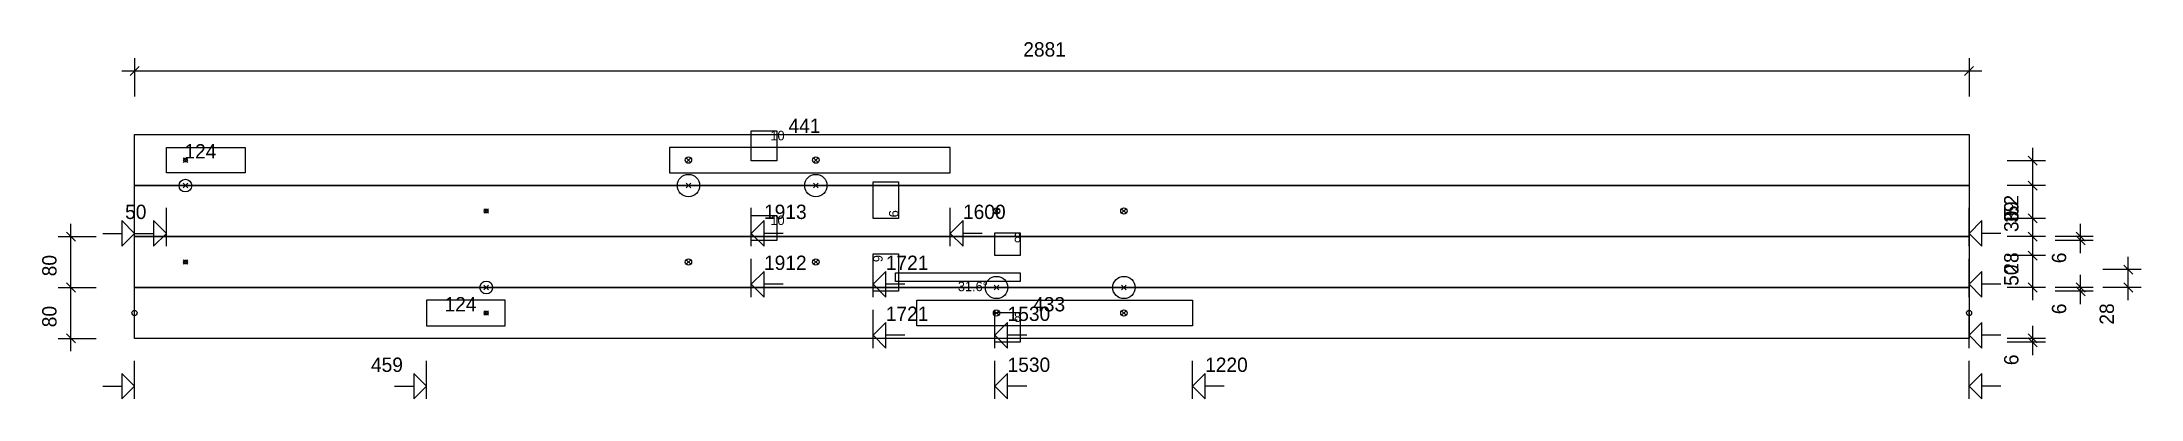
# Model space of a CAD drawing. Header units: millimetres. Extents: x -145 to 3151, y -95 to 465.
import ezdxf
from ezdxf.enums import TextEntityAlignment as Align

# ---------------------------------------------------------------- set-up
doc = ezdxf.new("R2010")
doc.units = ezdxf.units.MM
for name, color, linetype in [('1_SP1-2R', 7, 'CONTINUOUS'), ('CONTOUR', 7, 'CONTINUOUS'), ('CUT_HANDRAIL', 7, 'CONTINUOUS'), ('CUT_RISER', 7, 'CONTINUOUS'), ('CUT_STEP', 7, 'CONTINUOUS'), ('CUT_STEPTEXT', 7, 'CONTINUOUS'), ('CUT_VANGTENON', 7, 'CONTINUOUS'), ('DIMLINES', 7, 'CONTINUOUS'), ('DIMLINESTEXT', 7, 'CONTINUOUS'), ('DRILLINGS', 7, 'CONTINUOUS')]:
    doc.layers.add(name, color=color, linetype=linetype)

msp = doc.modelspace()

# ---------------------------------------------------------------- linework, layer by layer
at = {"layer": '1_SP1-2R', "color": 0}
for centre in [(0, 40), (2881.094, 40)]:
    msp.add_circle(centre, 4, dxfattribs=at)
at = {"layer": 'CONTOUR', "color": 0, "linetype": '0'}
for points in [[(2881.094, 320), (2881.094, 240), (0, 240), (0, 320), (2881.094, 320)], [(2881.094, 240), (2881.094, 160), (0, 160), (0, 240), (2881.094, 240)], [(2881.094, 160), (2881.094, 80), (0, 80), (0, 160), (2881.094, 160)], [(2881.094, 80), (2881.094, 0), (0, 0), (0, 80), (2881.094, 80)]]:
    msp.add_lwpolyline(points, dxfattribs=at)
at = {"layer": 'CUT_HANDRAIL', "color": 1, "linetype": '1'}
for points in [[(173.853, 260), (111.927, 260), (50, 260), (50, 300), (173.853, 300), (173.853, 260)], [(582.308, 60), (520.41, 60), (458.513, 60), (458.513, 20), (582.308, 20), (582.308, 60)]]:
    msp.add_lwpolyline(points, dxfattribs=at)
at = {"layer": 'CUT_RISER', "color": 1, "linetype": '1'}
msp.add_lwpolyline([(1391.094, 89.222), (1292.969, 89.222), (1194.844, 89.222), (1194.844, 102.844), (1391.094, 102.844), (1391.094, 89.222)], dxfattribs=at)
at = {"layer": 'CUT_STEP', "color": 1, "linetype": '1'}
for points in [[(968.594, 326), (988.594, 326), (1008.594, 326), (1008.594, 320), (1008.594, 285), (1008.594, 279), (968.594, 279), (968.594, 285), (968.594, 320), (968.594, 326)], [(1199.844, 240), (1199.844, 214.249), (1199.844, 188.498), (1159.844, 188.498), (1159.844, 240), (1159.844, 246), (1199.844, 246), (1199.844, 240)], [(968.594, 193), (988.594, 193), (1008.594, 193), (1008.594, 160), (1008.594, 154), (968.594, 154), (968.594, 160), (968.594, 193)], [(1351.094, 166), (1371.094, 166), (1391.094, 166), (1391.094, 160), (1391.094, 130.016), (1351.094, 130.016), (1351.094, 160), (1351.094, 166)], [(1159.844, 80), (1159.844, 106.5), (1159.844, 133), (1199.844, 133), (1199.844, 80), (1199.844, 74), (1159.844, 74), (1159.844, 80)], [(1351.094, 41), (1371.094, 41), (1391.094, 41), (1391.094, 35), (1391.094, 0), (1391.094, -6), (1351.094, -6), (1351.094, 0), (1351.094, 35), (1351.094, 41)]]:
    msp.add_lwpolyline(points, dxfattribs=at)
at = {"layer": 'CUT_VANGTENON', "color": 1, "linetype": '1'}
for points in [[(1281.106, 300), (1060.534, 300), (839.961, 300), (839.961, 260), (1281.106, 260), (1281.106, 300)], [(1661.315, 20), (1444.853, 20), (1228.391, 20), (1228.391, 60), (1661.315, 60), (1661.315, 20)]]:
    msp.add_lwpolyline(points, dxfattribs=at)
at = {"layer": 'DIMLINES', "color": 0}
for p, q in [((0, 440), (0, 380)), ((2881.094, 440), (2881.094, 380)), ((-20, 420), (2901.094, 420)), ((7.071, 427.071), (-7.071, 412.929)), ((2888.165, 427.071), (2874.023, 412.929)), ((2981.094, 220), (2981.094, 299)), ((3001.094, 279), (2941.094, 279)), ((2974.023, 286.071), (2988.165, 271.929)), ((3001.094, 240), (2941.094, 240)), ((3001.094, 240), (2941.094, 240)), ((2974.023, 247.071), (2988.165, 232.929)), ((2974.023, 247.071), (2988.165, 232.929)), ((2981.094, 140), (2981.094, 260)), ((0, 145), (0, 205)), ((50, 145), (50, 205)), ((968.594, 145), (968.594, 205)), ((1281.106, 145), (1281.106, 205)), ((2881.094, 145), (2881.094, 205)), ((-107.071, 167.071), (-92.929, 152.929)), ((-100, 60), (-100, 180)), ((-50, 165), (-20, 165)), ((0, 165), (-20, 185)), ((-20, 185), (-20, 145)), ((0, 165), (-20, 145)), ((0, 165), (30, 165)), ((50, 165), (30, 185)), ((30, 185), (30, 145)), ((50, 165), (30, 145)), ((968.594, 165), (988.594, 185)), ((968.594, 165), (988.594, 145)), ((988.594, 145), (988.594, 185)), ((1018.594, 165), (988.594, 165)), ((1281.106, 165), (1301.106, 185)), ((1281.106, 165), (1301.106, 145)), ((1301.106, 145), (1301.106, 185)), ((1331.106, 165), (1301.106, 165)), ((2881.094, 165), (2901.094, 185)), ((2881.094, 165), (2901.094, 145)), ((2901.094, 145), (2901.094, 185)), ((2931.094, 165), (2901.094, 165)), ((3001.094, 188.498), (2941.094, 188.498)), ((2974.023, 195.569), (2988.165, 181.427)), ((2974.023, 167.071), (2988.165, 152.929)), ((2974.023, 167.071), (2988.165, 152.929)), ((2981.094, 60), (2981.094, 180)), ((3049.023, 167.071), (3063.165, 152.929)), ((3056.094, 134), (3056.094, 180)), ((-120, 160), (-60, 160)), ((3001.094, 160), (2941.094, 160)), ((3001.094, 160), (2941.094, 160)), ((2974.023, 137.087), (2988.165, 122.945)), ((3076.094, 160), (3016.094, 160)), ((3076.094, 154), (3016.094, 154)), ((3049.023, 161.071), (3063.165, 146.929)), ((-100, -20), (-100, 100)), ((968.594, 65), (968.594, 125)), ((968.594, 85), (988.594, 105)), ((988.594, 65), (988.594, 105)), ((1159.844, 65), (1159.844, 125)), ((1159.844, 85), (1179.844, 105)), ((1179.844, 65), (1179.844, 105)), ((2881.094, 65), (2881.094, 125)), ((2881.094, 85), (2901.094, 105)), ((2901.094, 65), (2901.094, 105)), ((3001.094, 130.016), (2941.094, 130.016)), ((3056.094, 54), (3056.094, 100)), ((3151.094, 108.016), (3091.094, 108.016)), ((3124.023, 115.087), (3138.165, 100.945)), ((3131.094, 60), (3131.094, 128.016)), ((-120, 80), (-60, 80)), ((-120, 80), (-60, 80)), ((-107.071, 87.071), (-92.929, 72.929)), ((-107.071, 87.071), (-92.929, 72.929)), ((968.594, 85), (988.594, 65)), ((1018.594, 85), (988.594, 85)), ((1159.844, 85), (1179.844, 65)), ((1209.844, 85), (1179.844, 85)), ((2881.094, 85), (2901.094, 65)), ((2931.094, 85), (2901.094, 85)), ((3001.094, 80), (2941.094, 80)), ((2974.023, 87.071), (2988.165, 72.929)), ((3076.094, 80), (3016.094, 80)), ((3076.094, 74), (3016.094, 74)), ((3049.023, 87.071), (3063.165, 72.929)), ((3049.023, 81.071), (3063.165, 66.929)), ((3151.094, 80), (3091.094, 80)), ((3124.023, 87.071), (3138.165, 72.929)), ((1159.844, -15), (1159.844, 45)), ((1351.094, -15), (1351.094, 45)), ((2881.094, -15), (2881.094, 45)), ((-120, 0), (-60, 0)), ((-107.071, 7.071), (-92.929, -7.071)), ((1159.844, 5), (1179.844, 25)), ((1159.844, 5), (1179.844, -15)), ((1179.844, -15), (1179.844, 25)), ((1209.844, 5), (1179.844, 5)), ((1351.094, 5), (1371.094, 25)), ((1351.094, 5), (1371.094, -15)), ((1371.094, -15), (1371.094, 25)), ((1401.094, 5), (1371.094, 5)), ((2881.094, 5), (2901.094, 25)), ((2881.094, 5), (2901.094, -15)), ((2901.094, -15), (2901.094, 25)), ((2931.094, 5), (2901.094, 5)), ((3001.094, 0), (2941.094, 0)), ((2974.023, 7.071), (2988.165, -7.071)), ((2974.023, 1.071), (2988.165, -13.071)), ((2981.094, -26), (2981.094, 20)), ((3001.094, -6), (2941.094, -6)), ((0, -75), (-20, -55)), ((-20, -55), (-20, -95)), ((0, -95), (0, -35)), ((458.513, -75), (438.513, -55)), ((438.513, -55), (438.513, -95)), ((458.513, -95), (458.513, -35)), ((1351.094, -95), (1351.094, -35)), ((1351.094, -75), (1371.094, -55)), ((1371.094, -95), (1371.094, -55)), ((1661.315, -95), (1661.315, -35)), ((1661.315, -75), (1681.315, -55)), ((1681.315, -95), (1681.315, -55)), ((2881.094, -95), (2881.094, -35)), ((2881.094, -75), (2901.094, -55)), ((2901.094, -95), (2901.094, -55)), ((-50, -75), (-20, -75)), ((0, -75), (-20, -95)), ((408.513, -75), (438.513, -75)), ((458.513, -75), (438.513, -95)), ((1351.094, -75), (1371.094, -95)), ((1401.094, -75), (1371.094, -75)), ((1661.315, -75), (1681.315, -95)), ((1711.315, -75), (1681.315, -75)), ((2881.094, -75), (2901.094, -95)), ((2931.094, -75), (2901.094, -75))]:
    msp.add_line(p, q, dxfattribs=at)
at = {"layer": 'DRILLINGS', "color": 3}
for p, q in [((83.536, 283.536), (76.464, 276.464)), ((76.466, 283.536), (83.534, 276.464)), ((873.497, 283.536), (866.426, 276.464)), ((866.427, 283.536), (873.496, 276.464)), ((1073.497, 283.536), (1066.426, 276.464)), ((1066.427, 283.536), (1073.496, 276.464)), ((83.536, 243.536), (76.464, 236.464)), ((76.466, 243.536), (83.534, 236.464)), ((873.497, 243.536), (866.426, 236.464)), ((866.427, 243.536), (873.496, 236.464)), ((1073.497, 243.536), (1066.426, 236.464)), ((1066.427, 243.536), (1073.496, 236.464)), ((555.849, 203.536), (548.778, 196.464)), ((548.779, 203.536), (555.848, 196.464)), ((1357.322, 203.536), (1350.251, 196.464)), ((1350.252, 203.536), (1357.321, 196.464)), ((1557.322, 203.536), (1550.251, 196.464)), ((1550.252, 203.536), (1557.321, 196.464)), ((83.536, 123.536), (76.464, 116.464)), ((76.466, 123.536), (83.534, 116.464)), ((873.497, 123.536), (866.426, 116.464)), ((866.427, 123.536), (873.496, 116.464)), ((1073.497, 123.536), (1066.426, 116.464)), ((1066.427, 123.536), (1073.496, 116.464)), ((555.849, 83.536), (548.778, 76.464)), ((548.779, 83.536), (555.848, 76.464)), ((1357.322, 83.536), (1350.251, 76.464)), ((1350.252, 83.536), (1357.321, 76.464)), ((1557.322, 83.536), (1550.251, 76.464)), ((1550.252, 83.536), (1557.321, 76.464)), ((555.849, 43.536), (548.778, 36.464)), ((548.779, 43.536), (555.848, 36.464)), ((1357.322, 43.536), (1350.251, 36.464)), ((1350.252, 43.536), (1357.321, 36.464)), ((1557.322, 43.536), (1550.251, 36.464)), ((1550.252, 43.536), (1557.321, 36.464))]:
    msp.add_line(p, q, dxfattribs=at)
for centre, radius in [((80, 280), 3), ((869.961, 280), 5), ((1069.961, 280), 5), ((80, 240), 10), ((869.961, 240), 17.5), ((1069.961, 240), 17.5), ((552.314, 200), 3), ((1353.786, 200), 5), ((1553.786, 200), 5), ((80, 120), 3), ((869.961, 120), 5), ((1069.961, 120), 5), ((552.314, 80), 10), ((1353.786, 80), 17.5), ((1553.786, 80), 17.5), ((552.314, 40), 3), ((1353.786, 40), 5), ((1553.786, 40), 5)]:
    msp.add_circle(centre, radius, dxfattribs=at)

# ---------------------------------------------------------------- texts
at = {"layer": 'CUT_STEPTEXT'}
for s, p in [('10', (998.594, 326)), ('10', (998.594, 193)), ('8', (1381.094, 166)), ('8', (1381.094, 41))]:
    msp.add_text(s, height=15, dxfattribs=at).set_placement(p, align=Align.TOP_LEFT)
for rotation, p in [(270, (1199.844, 201.373)), (90, (1159.844, 119.75))]:
    msp.add_text('9', height=15, rotation=rotation, dxfattribs=at).set_placement(p, align=Align.TOP_LEFT)
at = {"layer": 'DIMLINESTEXT'}
for s, height, p in [('2881', 22.5, (1395.744, 465)), ('441', 22.5, (1026.931, 345)), ('124', 22.5, (78.324, 305)), ('50', 22.5, (-14.803, 210)), ('1913', 22.5, (988.594, 210)), ('1600', 22.5, (1301.106, 210)), ('1912', 22.5, (988.594, 130)), ('1721', 22.5, (1179.844, 130)), ('31.6°', 15, (1292.969, 89.222)), ('124', 22.5, (486.808, 65)), ('1721', 22.5, (1179.844, 50)), ('1530', 22.5, (1371.094, 50)), ('433', 22.5, (1411.25, 65)), ('459', 22.5, (371.308, -30)), ('1530', 22.5, (1371.094, -30)), ('1220', 22.5, (1681.315, -30))]:
    msp.add_text(s, height=height, dxfattribs=at).set_placement(p, align=Align.TOP_LEFT)
for s, p in [('52', (2936.094, 191.847)), ('39', (2936.094, 181.697)), ('30', (2936.094, 167.1)), ('28', (2936.094, 101.697)), ('6', (3011.094, 118.098)), ('80', (-145, 97.598)), ('50', (2936.094, 82.606)), ('80', (-145, 17.598)), ('6', (3011.094, 38.098)), ('28', (3086.094, 21.697)), ('6', (2936.094, -41.902))]:
    msp.add_text(s, height=22.5, rotation=90, dxfattribs=at).set_placement(p, align=Align.TOP_LEFT)

doc.saveas('drawing.dxf')
